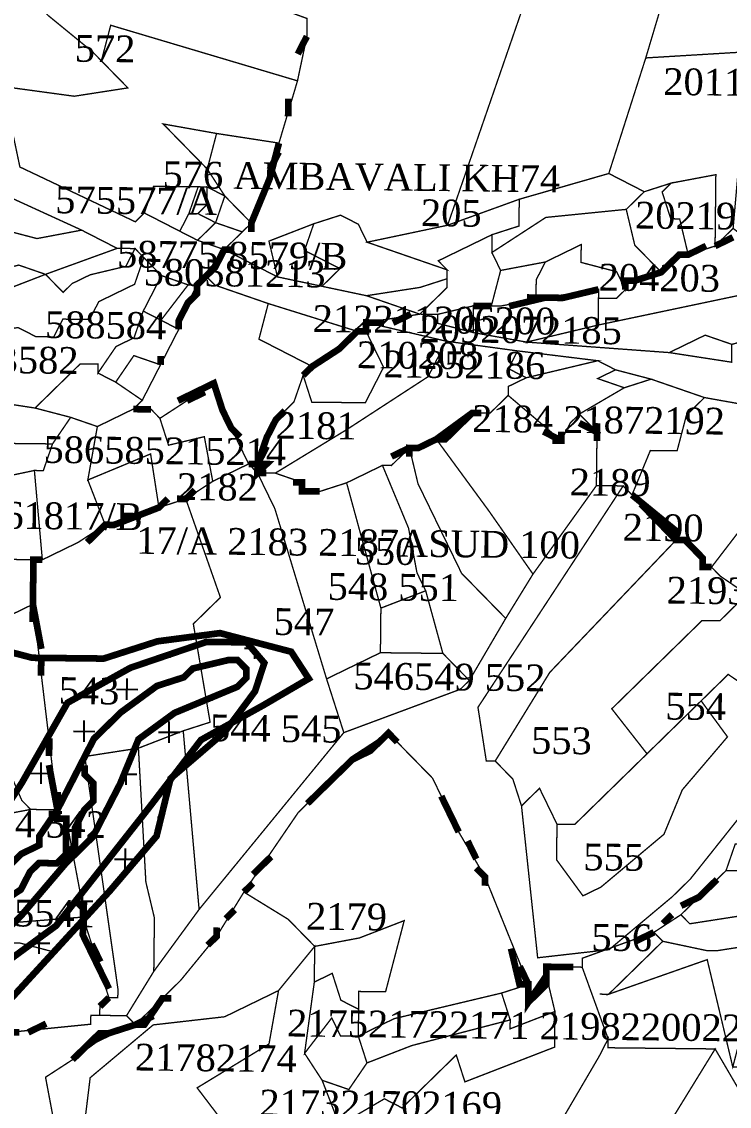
# Model space of a CAD drawing. Header units: metres. Extents: x 294533 to 301305, y 1963486 to 1977426.
# Drawn here: x 300622 to 300940.7, y 1966985.5 to 1967474.3 of the extents above; entities that cross this region are included whole.
import ezdxf

# ---------------------------------------------------------------- set-up
doc = ezdxf.new("R2010")
doc.units = ezdxf.units.M
for name, color, linetype in [('CRZ LINE FOR RIVER OR CREEK', 84, 'Continuous'), ('HAZARDS LINE', 1, 'Continuous'), ('HIGH TIDE LINE', 6, 'Continuous'), ('LOW TIDE LINE', 5, 'Continuous'), ('NDZ-200M FROM CRZ', 30, 'Continuous'), ('SURVEY NO.', 7, 'Continuous'), ('SURVEY PLOT BOUNDARY', 35, 'Continuous'), ('VILLAGE BOUNDARY', 212, 'Continuous')]:
    doc.layers.add(name, color=color, linetype=linetype)
doc.styles.get("Standard").update_dxf_attribs({"font": 'times.ttf'})

# ---------------------------------------------------------------- blocks, each defined once
blk = doc.blocks.new('45')
at = {"layer": 'NDZ-200M FROM CRZ'}
h = blk.add_hatch(dxfattribs=at)
h.set_pattern_fill('CROSS', color=256, scale=3.014525, angle=-0.6324)
h.set_pattern_definition([(359.36762, (281684.086, 1962845.993), (19.352338, 18.929796), [9.571116, -28.71335]), (89.36762, (281688.818, 1962841.155), (-18.929796, 19.352338), [9.571116, -28.71335])])
h.paths.add_polyline_path([(299977.91, 1967391.76), (299930.04, 1967424.45), (299922, 1967424.54), (299909.99, 1967428.69), (299901.95, 1967428.78), (299897.93, 1967428.82), (299889.85, 1967424.89), (299861.73, 1967412.76), (299878.61, 1967367.88), (299905.39, 1967376.48), (299927.51, 1967370.7), (299945.31, 1967351.92), (299996.94, 1967295.07), (300040.48, 1967234.29), (300076.61, 1967175.81), (300166.47, 1967071.07), (300213.21, 1967043.45), (300255.36, 1967038.96), (300295.84, 1967023.42), (300337.62, 1967025.99), (300364.89, 1967030.47), (300390.11, 1967047.52), (300412.41, 1967065.37), (300439.87, 1967058.42), (300472.47, 1967044.61), (300541.73, 1967014.43), (300572.51, 1967008.32), (300592.77, 1967019.16), (300614.36, 1967030.95), (300661.8, 1967082.72), (300682.75, 1967107.3), (300689.04, 1967133.22), (300713.49, 1967154.22), (300727.1, 1967172.54), (300731.26, 1967185.29), (300723.32, 1967194.59), (300705.24, 1967194.79), (300670.94, 1967183.11), (300642.63, 1967167.35), (300622.14, 1967131.39), (300601.69, 1967099.46), (300571.28, 1967075.67), (300565.26, 1967075.74), (300553.29, 1967083.91), (300541.42, 1967102.83), (300526.98, 1967115.78), (300499.52, 1967128.73), (300472.41, 1967132.73), (300429.35, 1967143.57), (300389.36, 1967162.1), (300361.45, 1967182.51), (300360.97, 1967188.48), (300355.88, 1967210.57), (300343.88, 1967228.93), (300333.87, 1967232.84), (300333.98, 1967243.11), (300338.43, 1967272.23), (300334.56, 1967295.36), (300326.7, 1967311.53), (300319.77, 1967322.68), (300318.97, 1967339.76), (300323.39, 1967375.89), (300309.55, 1967395.28), (300279.67, 1967420.59), (300252.92, 1967450.62), (300229.9, 1967463.35), (300212.77, 1967485.53), (300207.57, 1967507.75), (300192.63, 1967546.17), (300169.78, 1967586.61), (300169.46, 1967587.09), (300113.63, 1967671.66), (300078.08, 1967728.33), (300038.25, 1967760.93), (300014.27, 1967773.25), (299992.74, 1967825.75), (299953.29, 1967892.51), (299931.38, 1967910.85), (299899.32, 1967919.24), (299869.27, 1967927.61), (299831.22, 1967940.09), (299817.36, 1967958.33), (299794.97, 1967989.18), (299761.76, 1968019.25), (299727.89, 1968045.75), (299675.78, 1968058.39), (299691.41, 1968018.01), (299699.27, 1968001.85), (299711.28, 1967997.69), (299719.27, 1967993.59), (299743.17, 1967973.22), (299759.02, 1967952.95), (299762.95, 1967944.86), (299762.9, 1967940.85), (299766.88, 1967936.78), (299770.9, 1967936.74), (299774.87, 1967932.67), (299774.83, 1967928.65), (299778.8, 1967924.59), (299778.71, 1967916.55), (299782.73, 1967916.51), (299782.69, 1967912.49), (299786.66, 1967908.42), (299790.64, 1967904.36), (299794.61, 1967900.3), (299798.63, 1967900.25), (299806.62, 1967896.14), (299810.6, 1967892.08), (299818.64, 1967891.99), (299822.65, 1967891.95), (299830.69, 1967891.86), (299834.71, 1967891.81), (299838.69, 1967887.75), (299842.7, 1967887.71), (299846.68, 1967883.64), (299850.65, 1967879.58), (299854.63, 1967875.51), (299854.58, 1967871.49), (299866.6, 1967867.34), (299878.61, 1967863.19), (299890.66, 1967863.06), (299902.81, 1967870.96), (299906.78, 1967866.9), (299910.8, 1967866.85), (299914.78, 1967862.79), (299914.73, 1967858.77), (299918.66, 1967850.69), (299926.43, 1967826.48), (299930.41, 1967822.42), (299938.36, 1967814.29), (299942.29, 1967806.21), (299950.28, 1967802.1), (299954.21, 1967794.02), (299958.1, 1967781.91), (299962.07, 1967777.85), (299961.98, 1967769.81), (299965.96, 1967765.75), (299965.82, 1967753.69), (299969.8, 1967749.62), (299973.73, 1967741.54), (299977.7, 1967737.48), (299977.66, 1967733.46), (299981.68, 1967733.41), (299985.65, 1967729.35), (299993.64, 1967725.24), (299997.66, 1967725.2), (300005.66, 1967721.09), (300009.68, 1967721.04), (300017.67, 1967716.94), (300021.6, 1967708.85), (300029.64, 1967708.76), (300033.57, 1967700.68), (300037.54, 1967696.62), (300041.52, 1967692.55), (300045.53, 1967692.51), (300053.44, 1967680.36), (300084.88, 1967615.7), (300092.78, 1967603.55), (300096.8, 1967603.5), (300100.78, 1967599.44), (300104.71, 1967591.36), (300112.61, 1967579.21), (300116.59, 1967575.15), (300132.4, 1967550.85), (300138.55, 1967544.56), (300140.34, 1967542.72), (300144.23, 1967530.62), (300151.96, 1967502.4), (300155.84, 1967490.29), (300155.75, 1967482.26), (300159.68, 1967474.17), (300159.64, 1967470.15), (300163.61, 1967466.09), (300167.59, 1967462.03), (300171.52, 1967453.94), (300175.49, 1967449.88), (300179.42, 1967441.79), (300183.4, 1967437.73), (300187.37, 1967433.67), (300191.35, 1967429.6), (300195.32, 1967425.54), (300199.34, 1967425.5), (300207.29, 1967417.37), (300211.31, 1967417.32), (300211.26, 1967413.3), (300211.18, 1967405.26), (300219.39, 1967421.25), (300227.52, 1967429.2), (300231.58, 1967433.18), (300235.6, 1967433.13), (300239.62, 1967433.09), (300239.57, 1967429.07), (300243.5, 1967420.99), (300247.26, 1967396.83), (300247.21, 1967392.81), (300247.17, 1967388.79), (300251.19, 1967388.74), (300255.2, 1967388.7), (300271.32, 1967392.54), (300287.44, 1967396.38), (300291.46, 1967396.34), (300291.42, 1967392.32), (300287.27, 1967380.31), (300279.14, 1967372.35), (300275.08, 1967368.38), (300275.03, 1967364.36), (300279.05, 1967364.32), (300283.07, 1967364.27), (300283.03, 1967360.25), (300278.87, 1967348.24), (300282.63, 1967324.08), (300290.31, 1967291.83), (300290.22, 1967283.79), (300290.18, 1967279.77), (300290, 1967263.7), (300285.8, 1967247.66), (300281.61, 1967231.63), (300281.56, 1967227.61), (300285.58, 1967227.57), (300289.56, 1967223.5), (300305.5, 1967211.27), (300325.46, 1967198.99), (300321.35, 1967190.99), (300325.33, 1967186.93), (300329.3, 1967182.86), (300325.28, 1967182.91), (300325.24, 1967178.89), (300325.19, 1967174.87), (300325.15, 1967170.85), (300329.12, 1967166.79), (300329.03, 1967158.75), (300328.99, 1967154.73), (300332.96, 1967150.66), (300332.92, 1967146.64), (300336.89, 1967142.58), (300340.87, 1967138.52), (300356.81, 1967126.28), (300360.74, 1967118.2), (300372.71, 1967110.03), (300376.73, 1967109.98), (300384.76, 1967109.89), (300392.85, 1967113.82), (300396.91, 1967117.8), (300404.95, 1967117.71), (300417, 1967117.58), (300425.04, 1967117.49), (300441.12, 1967117.31), (300457.15, 1967113.11), (300473.13, 1967104.9), (300485.19, 1967104.76), (300497.2, 1967100.61), (300509.21, 1967096.46), (300513.19, 1967092.4), (300521.23, 1967092.31), (300521.18, 1967088.29), (300529.09, 1967076.14), (300533.11, 1967076.1), (300537.08, 1967072.03), (300541.05, 1967067.97), (300541.01, 1967063.95), (300540.97, 1967059.93), (300544.94, 1967055.87), (300548.96, 1967055.82), (300552.93, 1967051.76), (300564.99, 1967051.62), (300569.05, 1967055.6), (300573.07, 1967055.55), (300581.15, 1967059.49), (300593.3, 1967067.39), (300605.49, 1967079.32), (300613.66, 1967091.29), (300621.79, 1967099.24), (300629.87, 1967103.17), (300629.91, 1967107.19), (300638.08, 1967119.16), (300646.3, 1967135.15), (300650.41, 1967143.14), (300654.51, 1967151.13), (300666.7, 1967163.06), (300682.91, 1967174.94), (300695.01, 1967178.83), (300699.08, 1967182.8), (300715.2, 1967186.64), (300719.21, 1967186.6), (300723.19, 1967182.54), (300723.14, 1967178.52), (300719.08, 1967174.54), (300690.82, 1967162.79), (300674.61, 1967150.91), (300666.35, 1967130.9), (300658.13, 1967114.92), (300654.03, 1967106.92), (300649.96, 1967102.95), (300645.9, 1967098.97), (300641.84, 1967095), (300621.48, 1967071.1), (300617.41, 1967067.13), (300613.35, 1967063.15), (300609.24, 1967055.16), (300601.16, 1967051.22), (300593.03, 1967043.27), (300584.95, 1967039.34), (300580.89, 1967035.37), (300572.85, 1967035.46), (300568.79, 1967031.48), (300564.72, 1967027.51), (300560.71, 1967027.55), (300556.73, 1967031.62), (300548.69, 1967031.7), (300544.72, 1967035.77), (300536.73, 1967039.88), (300532.71, 1967039.92), (300524.76, 1967048.05), (300520.83, 1967056.13), (300512.88, 1967064.26), (300496.85, 1967068.46), (300488.85, 1967072.56), (300472.82, 1967076.76), (300464.83, 1967080.87), (300452.82, 1967085.02), (300444.82, 1967089.13), (300440.85, 1967093.19), (300436.83, 1967093.24), (300428.79, 1967093.33), (300420.76, 1967093.42), (300416.74, 1967093.46), (300412.72, 1967093.5), (300408.7, 1967093.55), (300400.66, 1967093.64), (300396.6, 1967089.66), (300392.58, 1967089.71), (300388.52, 1967085.73), (300384.45, 1967081.76), (300380.44, 1967081.8), (300376.42, 1967081.84), (300352.26, 1967078.09), (300336.14, 1967074.25), (300324.08, 1967074.38), (300311.98, 1967070.5), (300303.94, 1967070.59), (300299.88, 1967066.61), (300291.89, 1967070.72), (300287.87, 1967070.76), (300279.83, 1967070.85), (300275.81, 1967070.9), (300271.84, 1967074.96), (300255.76, 1967075.14), (300243.71, 1967075.27), (300235.67, 1967075.36), (300227.63, 1967075.45), (300223.61, 1967075.49), (300219.59, 1967075.54), (300219.64, 1967079.56), (300223.66, 1967079.51), (300227.72, 1967083.49), (300219.73, 1967087.59), (300219.68, 1967083.57), (300211.69, 1967087.68), (300207.71, 1967091.75), (300207.76, 1967095.77), (300203.74, 1967095.81), (300203.78, 1967099.83), (300152.07, 1967148.64), (300148.1, 1967152.7), (300132.29, 1967177), (300128.36, 1967185.08), (300116.48, 1967201.29), (300116.52, 1967205.31), (300116.57, 1967209.33), (300112.55, 1967209.38), (300092.85, 1967245.77), (300092.9, 1967249.79), (300088.88, 1967249.84), (300084.91, 1967253.9), (300080.98, 1967261.98), (300077.05, 1967270.07), (300065.17, 1967286.28), (300065.21, 1967290.3), (300057.31, 1967302.44), (300053.33, 1967306.51), (300041.45, 1967322.72), (300033.55, 1967334.87), (299997.78, 1967371.44)])
at = {"layer": 'CRZ LINE FOR RIVER OR CREEK', "ltscale": 0.1, "const_width": 3.01, "flags": 128}
blk.add_lwpolyline([(300601.69, 1967099.46), (300622.14, 1967131.39), (300642.63, 1967167.35), (300670.94, 1967183.11), (300705.24, 1967194.79), (300723.32, 1967194.59), (300731.26, 1967185.29), (300727.1, 1967172.54), (300713.49, 1967154.22), (300689.04, 1967133.22), (300682.75, 1967107.3), (300661.8, 1967082.72), (300614.36, 1967030.95)], dxfattribs=at)
at = {"layer": 'HAZARDS LINE', "const_width": 3.01}
blk.add_lwpolyline([(300594.72, 1967196.01), (300626.78, 1967187.62), (300658.93, 1967187.27), (300683.13, 1967195.04), (300711.31, 1967198.75), (300743.37, 1967190.35), (300751.28, 1967178.21), (300731.05, 1967166.37), (300702.74, 1967150.6), (300678.27, 1967118.71), (300637.51, 1967066.9), (300605.09, 1967043.14)], dxfattribs=at)
at = {"layer": 'HIGH TIDE LINE', "const_width": 3.01}
blk.add_lwpolyline([(300617.41, 1967067.13), (300621.48, 1967071.1), (300641.84, 1967095), (300645.9, 1967098.97), (300649.96, 1967102.95), (300654.03, 1967106.92), (300658.13, 1967114.92), (300666.35, 1967130.9), (300674.61, 1967150.91), (300690.82, 1967162.79), (300719.08, 1967174.54), (300723.14, 1967178.52), (300723.19, 1967182.54), (300719.21, 1967186.6), (300715.2, 1967186.64), (300699.08, 1967182.8), (300695.01, 1967178.83), (300682.91, 1967174.94), (300666.7, 1967163.06), (300654.51, 1967151.13), (300650.41, 1967143.14), (300646.3, 1967135.15), (300638.08, 1967119.16), (300629.91, 1967107.19), (300629.87, 1967103.17), (300621.79, 1967099.24), (300613.66, 1967091.29)], dxfattribs=at)
at = {"layer": 'LOW TIDE LINE', "lineweight": 18, "const_width": 3.01}
blk.add_lwpolyline([(300650.36, 1967139.12), (300650.32, 1967135.1), (300654.29, 1967131.04), (300654.2, 1967123), (300650.14, 1967119.02), (300646.03, 1967111.03), (300645.94, 1967102.99), (300641.88, 1967099.01), (300637.82, 1967095.04), (300633.8, 1967095.08), (300629.78, 1967095.13), (300625.72, 1967091.15), (300621.61, 1967083.16), (300609.46, 1967075.25), (300597.27, 1967063.33), (300585.17, 1967059.44), (300577.05, 1967051.49), (300564.99, 1967051.62), (300552.93, 1967051.76), (300544.9, 1967051.85), (300536.95, 1967059.97), (300529.13, 1967080.16)], dxfattribs=at)
at = {"layer": 'NDZ-200M FROM CRZ', "const_width": 3.01, "flags": 128}
for points in [[(300613.66, 1967091.29), (300621.79, 1967099.24), (300629.87, 1967103.17), (300629.91, 1967107.19), (300638.08, 1967119.16), (300646.3, 1967135.15), (300650.41, 1967143.14), (300654.51, 1967151.13), (300666.7, 1967163.06), (300682.91, 1967174.94), (300695.01, 1967178.83), (300699.08, 1967182.8), (300715.2, 1967186.64), (300719.21, 1967186.6), (300723.19, 1967182.54), (300723.14, 1967178.52), (300719.08, 1967174.54), (300690.82, 1967162.79), (300674.61, 1967150.91), (300666.35, 1967130.9), (300658.13, 1967114.92), (300654.03, 1967106.92), (300649.96, 1967102.95), (300645.9, 1967098.97), (300641.84, 1967095), (300621.48, 1967071.1), (300617.41, 1967067.13)], [(300614.36, 1967030.95), (300661.8, 1967082.72), (300682.75, 1967107.3), (300689.04, 1967133.22), (300713.49, 1967154.22), (300727.1, 1967172.54), (300731.26, 1967185.29), (300723.32, 1967194.59), (300705.24, 1967194.79), (300670.94, 1967183.11), (300642.63, 1967167.35), (300622.14, 1967131.39), (300601.69, 1967099.46)]]:
    blk.add_lwpolyline(points, dxfattribs=at)
at = {"layer": 'SURVEY PLOT BOUNDARY', "lineweight": 18, "const_width": 0.603}
for points in [[(300986.21, 1966978.64), (300986.35, 1966990.69), (300957.99, 1966970.91), (300934.32, 1967011.37), (300886.1, 1967011.9), (300886.14, 1967015.92), (300874.44, 1967048.21), (300874.48, 1967052.23), (300906.77, 1967063.93), (300910.74, 1967059.87), (300886.36, 1967036.02), (300930.75, 1967051.61), (300942.27, 1967003.24), (301034.7, 1967002.22), (301086.82, 1966989.59), (301130.8, 1966969)], [(300621.18, 1967408.78), (300673.16, 1967384.09), (300677.23, 1967388.06), (300693.21, 1967379.84), (300701.2, 1967375.74), (300713.22, 1967371.58), (300709.11, 1967363.59), (300705.05, 1967359.61), (300700.98, 1967355.64), (300696.96, 1967355.68), (300684.95, 1967359.84), (300677, 1967367.96), (300673.03, 1967372.03), (300664.99, 1967372.12), (300649, 1967380.33), (300613.01, 1967396.81)], [(300621.34, 1967059.04), (300637.37, 1967054.84), (300649.61, 1967070.79), (300661.26, 1967034.48), (300665.28, 1967034.44), (300661.26, 1967034.48), (300657.2, 1967030.51), (300657.16, 1967026.49), (300653.14, 1967026.53), (300653.09, 1967022.51), (300616.88, 1967018.89)], [(300880.25, 1967574.76), (300813.82, 1967382.53), (300777.56, 1967374.89), (300773.63, 1967382.98), (300765.64, 1967387.08), (300753.54, 1967383.2), (300733.36, 1967375.38), (300737.2, 1967359.26), (300713.22, 1967371.58), (300721.34, 1967379.53), (300725.41, 1967383.51), (300733.67, 1967403.52), (300737.86, 1967419.55), (300746.21, 1967447.6), (300750.45, 1967467.65), (300750.54, 1967475.69)], [(300953.59, 1967300.59), (300929.52, 1967304.88), (300905.5, 1967313.18), (300889.47, 1967317.38), (300881.48, 1967321.49), (300845.35, 1967325.91), (300813.24, 1967330.28), (300777.16, 1967338.72), (300801.32, 1967342.47), (300805.34, 1967342.43), (300809.36, 1967342.38), (300809.31, 1967338.36), (300825.34, 1967334.17), (300849.41, 1967329.88), (300913.67, 1967325.15), (300941.76, 1967320.82)], [(300943.38, 1967103.73), (300939.23, 1967091.71), (300931.1, 1967083.76), (300918.91, 1967071.84), (300906.77, 1967063.93), (300874.48, 1967052.23), (300874.44, 1967048.21), (300862.38, 1967048.34), (300858.36, 1967048.39), (300858.32, 1967044.37), (300850.15, 1967032.4), (300850.24, 1967040.44), (300830.68, 1967088.89), (300818.84, 1967109.12), (300810.98, 1967125.29), (300807.05, 1967133.37), (300787.18, 1967153.69), (300770.97, 1967141.81), (300758.78, 1967129.88), (300754.72, 1967125.91), (300746.59, 1967117.96), (300722.08, 1967082.05), (300709.8, 1967062.09), (300693.5, 1967042.17), (300685.38, 1967034.22), (300673.19, 1967022.29), (300669.21, 1967026.35), (300681.49, 1967046.32), (300701.9, 1967074.23), (300767.08, 1967153.91), (300819.55, 1967173.43), (300823.61, 1967177.41), (300840, 1967205.37), (300852.28, 1967225.33), (300880.85, 1967265.21), (300892.91, 1967265.08), (300827.5, 1967165.31), (300831.25, 1967141.14), (300835.27, 1967141.1), (300843.22, 1967132.97), (300847.11, 1967120.87), (300854.39, 1967052.45), (300886.58, 1967056.11), (300914.98, 1967079.92), (300923.11, 1967087.87), (300951.64, 1967123.74)], [(300616.88, 1967018.89), (300653.09, 1967022.51), (300653.14, 1967026.53), (300657.16, 1967026.49), (300665.19, 1967026.4), (300669.21, 1967026.35), (300673.19, 1967022.29), (300661.09, 1967018.4), (300644.88, 1967006.52), (300632.73, 1966998.62), (300636.53, 1966978.48)]]:
    blk.add_lwpolyline(points, dxfattribs=at)
for points in [[(300956.43, 1967557.84), (300947.95, 1967517.73), (300975.99, 1967509.38), (300996.09, 1967509.16), (301000.11, 1967509.12), (301004.04, 1967501.03), (301003.99, 1967497.01), (300987.78, 1967485.13), (300995.69, 1967472.98), (300959.43, 1967465.34), (300959.47, 1967469.36), (300955.54, 1967477.45), (300911.43, 1967485.97), (300903.08, 1967457.93), (300886.43, 1967405.85), (300846.1, 1967394.24), (300813.82, 1967382.53), (300880.25, 1967574.76)], [(300750.54, 1967475.69), (300750.45, 1967467.65), (300746.21, 1967447.6), (300662.08, 1967472.65), (300657.89, 1967456.61), (300653.91, 1967460.68), (300633.99, 1967476.98), (300622.07, 1967489.17), (300618.19, 1967501.27), (300594.29, 1967521.63), (300594.47, 1967537.71), (300630.42, 1967517.22), (300682.49, 1967500.56)], [(300549.82, 1967498.01), (300569.87, 1967493.76), (300618.19, 1967501.27), (300622.07, 1967489.17), (300633.99, 1967476.98), (300653.91, 1967460.68), (300657.89, 1967456.61), (300669.81, 1967444.42), (300645.65, 1967440.67), (300613.55, 1967445.04), (300541.47, 1967469.96), (300541.56, 1967478)], [(300959.43, 1967465.34), (300959.39, 1967461.33), (300903.08, 1967457.93), (300911.43, 1967485.97), (300955.54, 1967477.45), (300959.47, 1967469.36)], [(300746.21, 1967447.6), (300737.86, 1967419.55), (300709.77, 1967423.88), (300685.71, 1967428.17), (300705.58, 1967407.85), (300713.48, 1967395.7), (300705.49, 1967399.81), (300701.47, 1967399.85), (300681.38, 1967400.07), (300677.23, 1967388.06), (300673.16, 1967384.09), (300621.18, 1967408.78), (300613.55, 1967445.04), (300645.65, 1967440.67), (300669.81, 1967444.42), (300657.89, 1967456.61), (300662.08, 1967472.65)], [(300947.02, 1967433.32), (300942.42, 1967381.11), (300934.3, 1967373.16), (300934.65, 1967405.32), (300914.51, 1967401.52), (300902.41, 1967397.64), (300886.43, 1967405.85), (300903.08, 1967457.93), (300959.39, 1967461.33), (300959.21, 1967445.25)], [(300709.77, 1967423.88), (300705.58, 1967407.85), (300685.71, 1967428.17)], [(300737.86, 1967419.55), (300733.67, 1967403.52), (300725.41, 1967383.51), (300713.48, 1967395.7), (300705.58, 1967407.85), (300709.77, 1967423.88)], [(300858.07, 1967386.06), (300833.78, 1967370.25), (300833.87, 1967378.29), (300845.97, 1967382.18), (300846.1, 1967394.24), (300886.43, 1967405.85), (300902.41, 1967397.64), (300894.29, 1967389.68)], [(300934.3, 1967373.16), (300922.2, 1967369.28), (300918.35, 1967385.4), (300914.34, 1967385.44), (300910.45, 1967397.55), (300914.51, 1967401.52), (300934.65, 1967405.32)], [(300697.32, 1967387.84), (300693.21, 1967379.84), (300677.23, 1967388.06), (300681.38, 1967400.07), (300701.47, 1967399.85)], [(300705.49, 1967399.81), (300705.4, 1967391.77), (300701.34, 1967387.79), (300697.32, 1967387.84), (300701.47, 1967399.85)], [(300713.48, 1967395.7), (300709.33, 1967383.69), (300701.34, 1967387.79), (300705.4, 1967391.77), (300705.49, 1967399.81)], [(300910.05, 1967361.37), (300898.13, 1967373.56), (300894.29, 1967389.68), (300902.41, 1967397.64), (300914.51, 1967401.52), (300910.45, 1967397.55), (300914.34, 1967385.44), (300918.35, 1967385.4), (300922.2, 1967369.28), (300918.18, 1967369.32), (300914.11, 1967365.35)], [(300649, 1967380.33), (300628.87, 1967376.53), (300612.84, 1967380.73), (300600.82, 1967384.88), (300613.01, 1967396.81)], [(300709.33, 1967383.69), (300713.48, 1967395.7), (300725.41, 1967383.51), (300721.34, 1967379.53)], [(300809.62, 1967366.5), (300813.6, 1967362.44), (300777.56, 1967374.89), (300813.82, 1967382.53), (300846.1, 1967394.24), (300845.97, 1967382.18), (300833.87, 1967378.29)], [(300894.29, 1967389.68), (300898.13, 1967373.56), (300910.05, 1967361.37), (300897.95, 1967357.48), (300893.93, 1967357.53), (300893.89, 1967353.51), (300889.96, 1967361.59), (300873.93, 1967365.79), (300874.01, 1967373.83), (300857.85, 1967365.97), (300837.71, 1967362.17), (300833.78, 1967370.25), (300858.07, 1967386.06)], [(300584.7, 1967381.04), (300592.7, 1967376.93), (300600.82, 1967384.88), (300612.84, 1967380.73), (300628.87, 1967376.53), (300649, 1967380.33), (300664.99, 1967372.12), (300632.71, 1967360.41), (300620.7, 1967364.57), (300588.46, 1967356.88), (300584.57, 1967368.98), (300560.5, 1967373.27), (300568.72, 1967389.26), (300576.75, 1967389.17)], [(300709.33, 1967383.69), (300701.2, 1967375.74), (300693.21, 1967379.84), (300697.32, 1967387.84), (300701.34, 1967387.79)], [(300801.45, 1967354.53), (300777.3, 1967350.78), (300757.25, 1967355.02), (300765.37, 1967362.97), (300749.39, 1967371.18), (300753.54, 1967383.2), (300765.64, 1967387.08), (300773.63, 1967382.98), (300777.56, 1967374.89), (300813.6, 1967362.44), (300813.55, 1967358.42)], [(300721.34, 1967379.53), (300713.22, 1967371.58), (300701.2, 1967375.74), (300709.33, 1967383.69)], [(300737.2, 1967359.26), (300733.36, 1967375.38), (300753.54, 1967383.2), (300749.39, 1967371.18), (300765.37, 1967362.97), (300757.25, 1967355.02)], [(300954.17, 1967352.84), (300881.65, 1967337.57), (300881.74, 1967345.6), (300881.79, 1967349.62), (300889.82, 1967349.53), (300893.89, 1967353.51), (300893.93, 1967357.53), (300897.95, 1967357.48), (300910.05, 1967361.37), (300914.11, 1967365.35), (300918.18, 1967369.32), (300922.2, 1967369.28), (300934.3, 1967373.16), (300942.42, 1967381.11), (300958.37, 1967368.88), (300966.36, 1967364.77), (300962.3, 1967360.79)], [(300805.34, 1967342.43), (300801.32, 1967342.47), (300813.51, 1967354.4), (300813.55, 1967358.42), (300813.6, 1967362.44), (300809.62, 1967366.5), (300833.87, 1967378.29), (300833.78, 1967370.25), (300837.71, 1967362.17), (300833.52, 1967346.14), (300829.5, 1967346.18), (300825.48, 1967346.22), (300809.36, 1967342.38)], [(300668.92, 1967364.03), (300652.8, 1967360.19), (300644.72, 1967356.26), (300640.66, 1967352.28), (300632.71, 1967360.41), (300592.34, 1967344.78), (300588.41, 1967352.86), (300588.46, 1967356.88), (300620.7, 1967364.57), (300632.71, 1967360.41), (300664.99, 1967372.12), (300673.03, 1967372.03)], [(300672.85, 1967355.95), (300656.69, 1967348.09), (300652.58, 1967340.09), (300644.54, 1967340.18), (300640.52, 1967340.23), (300636.42, 1967332.23), (300628.38, 1967332.32), (300620.38, 1967336.43), (300596.23, 1967332.68), (300592.34, 1967344.78), (300632.71, 1967360.41), (300640.66, 1967352.28), (300644.72, 1967356.26), (300652.8, 1967360.19), (300668.92, 1967364.03), (300673.03, 1967372.03), (300677, 1967367.96)], [(300777.12, 1967334.7), (300773.1, 1967334.74), (300733.04, 1967347.25), (300709.02, 1967355.55), (300705.05, 1967359.61), (300709.11, 1967363.59), (300713.22, 1967371.58), (300737.2, 1967359.26), (300757.25, 1967355.02), (300777.3, 1967350.78), (300801.32, 1967342.47), (300777.16, 1967338.72)], [(300893.89, 1967353.51), (300889.82, 1967349.53), (300881.79, 1967349.62), (300881.83, 1967353.64), (300857.67, 1967349.89), (300853.65, 1967349.93), (300853.74, 1967357.97), (300857.85, 1967365.97), (300874.01, 1967373.83), (300873.93, 1967365.79), (300889.96, 1967361.59)], [(300676.74, 1967343.85), (300672.59, 1967331.83), (300664.5, 1967327.9), (300656.33, 1967315.93), (300656.38, 1967319.95), (300648.34, 1967320.04), (300628.02, 1967300.16), (300599.94, 1967304.49), (300596.23, 1967332.68), (300620.38, 1967336.43), (300628.38, 1967332.32), (300636.42, 1967332.23), (300640.52, 1967340.23), (300644.54, 1967340.18), (300652.58, 1967340.09), (300656.69, 1967348.09), (300672.85, 1967355.95), (300677, 1967367.96), (300684.95, 1967359.84)], [(300837.53, 1967346.09), (300833.52, 1967346.14), (300837.71, 1967362.17), (300857.85, 1967365.97), (300853.74, 1967357.97), (300853.65, 1967349.93), (300857.67, 1967349.89)], [(300748.77, 1967314.91), (300744.61, 1967302.9), (300736.49, 1967294.95), (300728.23, 1967274.94), (300732.25, 1967274.89), (300728.18, 1967270.92), (300728.23, 1967274.94), (300724.21, 1967274.98), (300716.35, 1967291.15), (300712.42, 1967299.23), (300708.53, 1967311.34), (300684.24, 1967295.52), (300680.27, 1967299.59), (300672.23, 1967299.68), (300676.29, 1967303.65), (300684.51, 1967319.64), (300692.72, 1967335.63), (300692.77, 1967339.65), (300696.88, 1967347.64), (300700.98, 1967355.64), (300705.05, 1967359.61), (300709.02, 1967355.55), (300733.04, 1967347.25), (300728.85, 1967331.21), (300752.83, 1967318.89)], [(300696.96, 1967355.68), (300684.73, 1967339.74), (300676.74, 1967343.85), (300684.95, 1967359.84)], [(300692.77, 1967339.65), (300692.72, 1967335.63), (300684.73, 1967339.74), (300696.96, 1967355.68), (300700.98, 1967355.64), (300696.88, 1967347.64)], [(300813.51, 1967354.4), (300801.32, 1967342.47), (300777.3, 1967350.78), (300801.45, 1967354.53), (300813.55, 1967358.42)], [(300881.65, 1967337.57), (300849.41, 1967329.88), (300825.34, 1967334.17), (300825.48, 1967346.22), (300829.5, 1967346.18), (300833.52, 1967346.14), (300837.53, 1967346.09), (300857.67, 1967349.89), (300881.83, 1967353.64), (300881.79, 1967349.62), (300881.74, 1967345.6)], [(300970.07, 1967336.59), (300941.85, 1967328.86), (300929.83, 1967333.01), (300913.67, 1967325.15), (300849.41, 1967329.88), (300881.65, 1967337.57), (300954.17, 1967352.84), (300970.2, 1967348.65)], [(300773.1, 1967334.74), (300752.83, 1967318.89), (300728.85, 1967331.21), (300733.04, 1967347.25)], [(300825.48, 1967346.22), (300825.34, 1967334.17), (300809.31, 1967338.36), (300809.36, 1967342.38)], [(300692.72, 1967335.63), (300684.51, 1967319.64), (300672.5, 1967323.79), (300664.33, 1967311.82), (300656.33, 1967315.93), (300664.5, 1967327.9), (300672.59, 1967331.83), (300676.74, 1967343.85), (300684.73, 1967339.74)], [(300805.03, 1967314.29), (300768.59, 1967290.57), (300736.22, 1967270.83), (300732.2, 1967270.88), (300728.18, 1967270.92), (300732.25, 1967274.89), (300728.23, 1967274.94), (300736.49, 1967294.95), (300744.61, 1967302.9), (300748.77, 1967314.91), (300752.65, 1967302.81), (300776.76, 1967302.54), (300784.98, 1967318.53), (300777.12, 1967334.7), (300777.16, 1967338.72), (300813.24, 1967330.28)], [(300784.98, 1967318.53), (300776.76, 1967302.54), (300752.65, 1967302.81), (300748.77, 1967314.91), (300752.83, 1967318.89), (300773.1, 1967334.74), (300777.12, 1967334.7)], [(300941.85, 1967328.86), (300941.76, 1967320.82), (300913.67, 1967325.15), (300929.83, 1967333.01)], [(300841.11, 1967305.85), (300832.98, 1967297.9), (300824.95, 1967297.99), (300808.74, 1967286.11), (300800.66, 1967282.18), (300796.64, 1967282.22), (300788.51, 1967274.27), (300784.49, 1967274.32), (300768.33, 1967266.46), (300756.23, 1967262.57), (300748.19, 1967262.66), (300748.23, 1967266.68), (300736.22, 1967270.83), (300768.59, 1967290.57), (300805.03, 1967314.29), (300813.24, 1967330.28), (300845.35, 1967325.91), (300841.24, 1967317.91), (300849.24, 1967313.8), (300841.15, 1967309.87)], [(300881.48, 1967321.49), (300849.24, 1967313.8), (300841.24, 1967317.91), (300845.35, 1967325.91)], [(300684.51, 1967319.64), (300676.29, 1967303.65), (300664.33, 1967311.82), (300672.5, 1967323.79)], [(300869.11, 1967293.48), (300865, 1967285.49), (300841.11, 1967305.85), (300841.15, 1967309.87), (300849.24, 1967313.8), (300881.48, 1967321.49), (300889.47, 1967317.38), (300881.39, 1967313.45), (300893.4, 1967309.3), (300873.17, 1967297.46)], [(300676.29, 1967303.65), (300672.23, 1967299.68), (300656.07, 1967291.82), (300644.05, 1967295.97), (300628.02, 1967300.16), (300648.34, 1967320.04), (300656.38, 1967319.95), (300656.33, 1967315.93), (300664.33, 1967311.82)], [(300905.5, 1967313.18), (300893.4, 1967309.3), (300881.39, 1967313.45), (300889.47, 1967317.38)], [(300716.35, 1967291.15), (300724.21, 1967274.98), (300708.04, 1967267.12), (300704.25, 1967287.26), (300688.13, 1967283.42), (300684.24, 1967295.52), (300708.53, 1967311.34), (300712.42, 1967299.23)], [(300921.4, 1967296.93), (300917.2, 1967280.89), (300905.14, 1967281.03), (300896.88, 1967261.02), (300892.91, 1967265.08), (300880.85, 1967265.21), (300881.08, 1967285.31), (300881.12, 1967289.33), (300873.17, 1967297.46), (300893.4, 1967309.3), (300905.5, 1967313.18), (300929.52, 1967304.88)], [(300628.02, 1967300.16), (300644.05, 1967295.97), (300635.88, 1967284), (300607.75, 1967284.31), (300571.54, 1967280.69), (300575.69, 1967292.7), (300599.94, 1967304.49)], [(300841.11, 1967305.85), (300865, 1967285.49), (300869.11, 1967293.48), (300873.17, 1967297.46), (300881.12, 1967289.33), (300881.08, 1967285.31), (300880.85, 1967265.21), (300852.28, 1967225.33), (300832.5, 1967253.69), (300808.74, 1967286.11), (300824.95, 1967297.99), (300832.98, 1967297.9)], [(300953.37, 1967280.49), (300957.3, 1967272.41), (300945.16, 1967264.51), (300944.93, 1967244.41), (300932.7, 1967228.46), (300928.68, 1967228.51), (300928.72, 1967232.53), (300920.78, 1967240.65), (300916.76, 1967240.7), (300896.88, 1967261.02), (300905.14, 1967281.03), (300917.2, 1967280.89), (300921.4, 1967296.93), (300929.52, 1967304.88), (300953.59, 1967300.59), (300949.48, 1967292.6), (300961.5, 1967288.44)], [(300684.24, 1967295.52), (300688.13, 1967283.42), (300704.25, 1967287.26), (300708.04, 1967267.12), (300695.9, 1967259.22), (300683.8, 1967255.33), (300680.05, 1967279.49), (300651.78, 1967267.74), (300656.07, 1967291.82), (300672.23, 1967299.68), (300680.27, 1967299.59)], [(300968.69, 1967211.99), (300956.59, 1967208.1), (300948.6, 1967212.21), (300948.64, 1967216.23), (300936.67, 1967224.4), (300932.7, 1967228.46), (300944.93, 1967244.41), (300945.16, 1967264.51), (300957.3, 1967272.41), (300953.37, 1967280.49), (300961.5, 1967288.44), (300949.48, 1967292.6), (300953.59, 1967300.59), (300997.67, 1967288.05), (301001.68, 1967288), (300997.62, 1967284.03), (300989.45, 1967272.06), (300977.17, 1967252.09), (300972.71, 1967211.94)], [(300656.07, 1967291.82), (300651.78, 1967267.74), (300659.6, 1967247.56), (300647.45, 1967239.65), (300631.29, 1967231.79), (300627.71, 1967272.03), (300631.73, 1967271.98), (300635.88, 1967284), (300644.05, 1967295.97)], [(300571.54, 1967280.69), (300607.75, 1967284.31), (300635.88, 1967284), (300631.73, 1967271.98), (300627.71, 1967272.03), (300591.45, 1967264.39), (300567.43, 1967272.69)], [(300840, 1967205.37), (300823.61, 1967177.41), (300811.69, 1967189.6), (300803.96, 1967217.82), (300800.03, 1967225.91), (300796.24, 1967246.05), (300784.49, 1967274.32), (300788.51, 1967274.27), (300796.64, 1967282.22), (300800.48, 1967266.1), (300820.13, 1967225.69)], [(300852.28, 1967225.33), (300840, 1967205.37), (300820.13, 1967225.69), (300800.48, 1967266.1), (300796.64, 1967282.22), (300800.66, 1967282.18), (300808.74, 1967286.11), (300832.5, 1967253.69)], [(300651.78, 1967267.74), (300680.05, 1967279.49), (300683.8, 1967255.33), (300659.6, 1967247.56)], [(300767.08, 1967153.91), (300701.9, 1967074.23), (300694.75, 1967154.71), (300706.85, 1967158.6), (300699.3, 1967202.9), (300711.49, 1967214.82), (300695.9, 1967259.22), (300708.04, 1967267.12), (300724.21, 1967274.98), (300728.18, 1967270.92), (300736.04, 1967254.75), (300759.31, 1967178.12)], [(300728.18, 1967270.92), (300724.21, 1967274.98), (300728.23, 1967274.94)], [(300803.96, 1967217.82), (300783.78, 1967210.01), (300768.33, 1967266.46), (300784.49, 1967274.32), (300796.24, 1967246.05), (300800.03, 1967225.91)], [(300591.45, 1967264.39), (300627.71, 1967272.03), (300631.29, 1967231.79), (300627.27, 1967231.83), (300611.19, 1967232.01), (300591.1, 1967232.23), (300583.06, 1967232.32), (300579.04, 1967232.37), (300575.16, 1967244.47)], [(300728.18, 1967270.92), (300732.2, 1967270.88), (300736.22, 1967270.83), (300748.23, 1967266.68), (300748.19, 1967262.66), (300756.23, 1967262.57), (300768.33, 1967266.46), (300783.78, 1967210.01), (300783.56, 1967189.91), (300759.31, 1967178.12), (300736.04, 1967254.75)], [(300859.83, 1967181.03), (300835.27, 1967141.1), (300831.25, 1967141.14), (300827.5, 1967165.31), (300892.91, 1967265.08), (300896.88, 1967261.02), (300916.76, 1967240.7)], [(300665.33, 1967038.46), (300665.28, 1967034.44), (300661.26, 1967034.48), (300649.61, 1967070.79), (300649.65, 1967074.81), (300642.06, 1967115.09), (300638.04, 1967115.14), (300638.08, 1967119.16), (300627.05, 1967211.74), (300627.27, 1967231.83), (300631.29, 1967231.79), (300647.45, 1967239.65), (300659.6, 1967247.56), (300683.8, 1967255.33), (300695.9, 1967259.22), (300711.49, 1967214.82), (300699.3, 1967202.9), (300706.85, 1967158.6), (300694.75, 1967154.71), (300674.56, 1967146.89), (300650.41, 1967143.14)], [(300903.64, 1967144.36), (300871.13, 1967112.56), (300863.09, 1967112.65), (300855.23, 1967128.82), (300847.11, 1967120.87), (300843.22, 1967132.97), (300835.27, 1967141.1), (300859.83, 1967181.03), (300916.76, 1967240.7), (300920.78, 1967240.65), (300928.72, 1967232.53), (300928.68, 1967228.51), (300932.7, 1967228.46), (300936.67, 1967224.4), (300948.64, 1967216.23), (300936.45, 1967204.3), (300928.41, 1967204.39), (300887.78, 1967164.64)], [(300611.19, 1967232.01), (300627.27, 1967231.83), (300627.05, 1967211.74), (300610.88, 1967203.88)], [(300803.96, 1967217.82), (300811.69, 1967189.6), (300783.56, 1967189.91), (300783.78, 1967210.01)], [(300948.6, 1967212.21), (300956.59, 1967208.1), (300968.69, 1967211.99), (300972.71, 1967211.94), (300984.63, 1967199.75), (300952.17, 1967171.97), (300940.2, 1967180.14), (300928.02, 1967168.22), (300903.64, 1967144.36), (300887.78, 1967164.64), (300928.41, 1967204.39), (300936.45, 1967204.3), (300948.64, 1967216.23)], [(300610.88, 1967203.88), (300627.05, 1967211.74), (300638.08, 1967119.16), (300626.03, 1967119.29), (300622.05, 1967123.35), (300606.38, 1967159.71), (300598.34, 1967159.79), (300590.3, 1967159.88), (300578.64, 1967196.19), (300594.76, 1967200.03)], [(300819.55, 1967173.43), (300767.08, 1967153.91), (300759.31, 1967178.12), (300783.56, 1967189.91), (300811.69, 1967189.6), (300823.61, 1967177.41)], [(300923.11, 1967087.87), (300914.98, 1967079.92), (300886.58, 1967056.11), (300854.39, 1967052.45), (300847.11, 1967120.87), (300855.23, 1967128.82), (300863.09, 1967112.65), (300862.92, 1967096.57), (300874.79, 1967080.36), (300882.88, 1967084.29), (300911.27, 1967108.1), (300919.53, 1967128.11), (300939.89, 1967152), (300928.02, 1967168.22), (300940.2, 1967180.14), (300952.17, 1967171.97), (300951.64, 1967123.74)], [(300882.88, 1967084.29), (300874.79, 1967080.36), (300862.92, 1967096.57), (300863.09, 1967112.65), (300871.13, 1967112.56), (300903.64, 1967144.36), (300928.02, 1967168.22), (300939.89, 1967152), (300919.53, 1967128.11), (300911.27, 1967108.1)], [(300590.3, 1967159.88), (300598.34, 1967159.79), (300606.38, 1967159.71), (300622.05, 1967123.35), (300626.03, 1967119.29), (300605.89, 1967115.49), (300598.07, 1967135.68)], [(300701.9, 1967074.23), (300681.49, 1967046.32), (300681.76, 1967070.43), (300677.92, 1967086.56), (300674.56, 1967146.89), (300694.75, 1967154.71)], [(300830.68, 1967088.89), (300850.24, 1967040.44), (300838.14, 1967036.55), (300789.78, 1967025.02), (300773.61, 1967017.16), (300773.75, 1967029.22), (300773.84, 1967037.26), (300785.89, 1967037.13), (300794.28, 1967069.19), (300774.1, 1967061.38), (300753.96, 1967057.58), (300746.01, 1967065.71), (300742.04, 1967069.77), (300722.08, 1967082.05), (300746.59, 1967117.96), (300754.72, 1967125.91), (300758.78, 1967129.88), (300770.97, 1967141.81), (300787.18, 1967153.69), (300807.05, 1967133.37), (300810.98, 1967125.29), (300818.84, 1967109.12)], [(300669.21, 1967026.35), (300665.19, 1967026.4), (300657.16, 1967026.49), (300657.2, 1967030.51), (300661.26, 1967034.48), (300665.28, 1967034.44), (300665.33, 1967038.46), (300650.41, 1967143.14), (300674.56, 1967146.89), (300677.92, 1967086.56), (300681.76, 1967070.43), (300681.49, 1967046.32)], [(300649.61, 1967070.79), (300605.36, 1967067.26), (300609.51, 1967079.27), (300613.7, 1967095.31), (300605.89, 1967115.49), (300626.03, 1967119.29), (300638.08, 1967119.16), (300638.04, 1967115.14), (300642.06, 1967115.09), (300649.65, 1967074.81)], [(301055.86, 1967098.47), (301055.73, 1967086.41), (300943.25, 1967091.67), (300939.23, 1967091.71), (300943.38, 1967103.73)], [(300947.04, 1967071.53), (300922.89, 1967067.77), (300918.91, 1967071.84), (300931.1, 1967083.76), (300939.23, 1967091.71), (300943.25, 1967091.67), (301055.73, 1967086.41), (301055.64, 1967078.37), (300951.11, 1967075.5)], [(300713.42, 1967025.87), (300681.23, 1967022.2), (300652.83, 1966998.4), (300648.41, 1966962.26), (300648.32, 1966954.23), (300636.26, 1966954.36), (300640.28, 1966954.31), (300636.35, 1966962.4), (300636.53, 1966978.48), (300632.73, 1966998.62), (300644.88, 1967006.52), (300661.09, 1967018.4), (300673.19, 1967022.29), (300685.38, 1967034.22), (300693.5, 1967042.17), (300709.8, 1967062.09), (300722.08, 1967082.05), (300742.04, 1967069.77), (300746.01, 1967065.71), (300753.96, 1967057.58), (300737.67, 1967037.66)], [(301055.64, 1967078.37), (301055.38, 1967054.25), (301047.34, 1967054.34), (301007.19, 1967058.8), (300987.14, 1967063.04), (300971.07, 1967063.22), (300958.97, 1967059.34), (300934.81, 1967055.58), (300930.79, 1967055.63), (300910.74, 1967059.87), (300906.77, 1967063.93), (300918.91, 1967071.84), (300922.89, 1967067.77), (300947.04, 1967071.53), (300951.11, 1967075.5)], [(300649.61, 1967070.79), (300637.37, 1967054.84), (300621.34, 1967059.04), (300605.27, 1967059.22), (300597.14, 1967051.27), (300581.07, 1967051.45), (300569.05, 1967055.6), (300557.09, 1967063.77), (300557.13, 1967067.79), (300597.36, 1967071.37), (300605.36, 1967067.26)], [(300794.28, 1967069.19), (300785.89, 1967037.13), (300773.84, 1967037.26), (300773.75, 1967029.22), (300765.75, 1967033.33), (300761.87, 1967045.43), (300753.79, 1967041.5), (300753.96, 1967057.58), (300774.1, 1967061.38)], [(300796.93, 1966944.55), (300808.59, 1966908.24), (300776.61, 1966924.67), (300756.16, 1966892.74), (300756.25, 1966900.77), (300748.26, 1966904.88), (300740.31, 1966913.01), (300736.38, 1966921.09), (300736.42, 1966925.11), (300716.46, 1966937.39), (300728.74, 1966957.36), (300701.01, 1966993.84), (300733.38, 1967013.59), (300737.67, 1967037.66), (300753.96, 1967057.58), (300753.79, 1967041.5), (300749.41, 1967009.39), (300757.32, 1966997.24), (300765.13, 1966977.06), (300781.03, 1966960.8)], [(300958.97, 1967059.34), (300954.82, 1967047.32), (300950.49, 1967019.23), (300946.47, 1967019.27), (300942.27, 1967003.24), (300930.75, 1967051.61), (300886.36, 1967036.02), (300882.34, 1967036.06), (300886.36, 1967036.02), (300910.74, 1967059.87), (300930.79, 1967055.63), (300934.81, 1967055.58)], [(300882.03, 1967007.93), (300865.65, 1966979.97), (300805.37, 1966980.63), (300781.03, 1966960.8), (300765.13, 1966977.06), (300785.36, 1966988.89), (300793.35, 1966984.78), (300817.73, 1967008.63), (300821.62, 1966996.53), (300861.98, 1967012.17), (300862.16, 1967028.24), (300858.32, 1967044.37), (300858.36, 1967048.39), (300862.38, 1967048.34), (300874.44, 1967048.21), (300886.14, 1967015.92)], [(300773.75, 1967029.22), (300773.61, 1967017.16), (300765.58, 1967017.25), (300761.65, 1967025.33), (300749.41, 1967009.39), (300753.79, 1967041.5), (300761.87, 1967045.43), (300765.75, 1967033.33)], [(300858.32, 1967044.37), (300862.16, 1967028.24), (300841.98, 1967020.43), (300842.02, 1967024.45), (300838.14, 1967036.55), (300850.24, 1967040.44), (300850.15, 1967032.4)], [(300716.46, 1966937.39), (300700.39, 1966937.57), (300692.48, 1966949.72), (300648.32, 1966954.23), (300648.41, 1966962.26), (300652.83, 1966998.4), (300681.23, 1967022.2), (300713.42, 1967025.87), (300737.67, 1967037.66), (300733.38, 1967013.59), (300701.01, 1966993.84), (300728.74, 1966957.36)], [(300797.68, 1967012.88), (300777.5, 1967005.06), (300773.61, 1967017.16), (300789.78, 1967025.02), (300838.14, 1967036.55), (300842.02, 1967024.45)], [(300882.34, 1967036.06), (300886.36, 1967036.02)], [(300862.16, 1967028.24), (300861.98, 1967012.17), (300821.62, 1966996.53), (300817.73, 1967008.63), (300793.35, 1966984.78), (300785.36, 1966988.89), (300765.13, 1966977.06), (300757.32, 1966997.24), (300769.33, 1966993.09), (300777.5, 1967005.06), (300797.68, 1967012.88), (300842.02, 1967024.45), (300841.98, 1967020.43)], [(300761.65, 1967025.33), (300765.58, 1967017.25), (300773.61, 1967017.16), (300777.5, 1967005.06), (300769.33, 1966993.09), (300757.32, 1966997.24), (300749.41, 1967009.39)], [(300901.06, 1966911.24), (300888.96, 1966907.35), (300865.16, 1966935.75), (300853.37, 1966960), (300857.43, 1966963.98), (300865.65, 1966979.97), (300882.03, 1967007.93), (300886.14, 1967015.92), (300886.1, 1967011.9), (300934.32, 1967011.37), (300909.77, 1966971.44), (300909.59, 1966955.36)], [(300934.32, 1967011.37), (300957.99, 1966970.91), (300986.35, 1966990.69), (300986.21, 1966978.64), (300990.05, 1966962.51), (300977.95, 1966958.63), (300929.24, 1966914.95), (300929.28, 1966918.96), (300925.22, 1966914.99), (300901.06, 1966911.24), (300909.59, 1966955.36), (300909.77, 1966971.44)]]:
    blk.add_lwpolyline(points, close=True, dxfattribs=at)
at = {"layer": 'VILLAGE BOUNDARY', "lineweight": 50, "const_width": 3.01}
for points in [[(300750.45, 1967467.65), (300746.34, 1967459.66)], [(300742.01, 1967431.57), (300742.1, 1967439.6)], [(300737.86, 1967419.55), (300733.67, 1967403.52), (300725.41, 1967383.51), (300725.36, 1967379.49)], [(300733.71, 1967407.54), (300737.82, 1967415.53)], [(300942.38, 1967377.09), (300934.3, 1967373.16)], [(300692.72, 1967335.63), (300692.77, 1967339.65), (300696.88, 1967347.64), (300700.94, 1967351.62), (300700.98, 1967355.64), (300705.05, 1967359.61), (300709.11, 1967363.59), (300713.22, 1967371.58), (300717.24, 1967371.54)], [(300893.89, 1967353.51), (300893.93, 1967357.53), (300897.95, 1967357.48), (300910.05, 1967361.37), (300914.11, 1967365.35), (300918.18, 1967369.32), (300922.2, 1967369.28), (300930.28, 1967373.21)], [(300922.2, 1967369.28), (300918.18, 1967369.32), (300914.11, 1967365.35)], [(300881.83, 1967353.64), (300865.71, 1967349.8), (300857.67, 1967349.89), (300841.55, 1967346.05)], [(300849.64, 1967349.98), (300857.67, 1967349.89)], [(300696.88, 1967347.64), (300692.77, 1967339.65)], [(300825.48, 1967346.22), (300829.5, 1967346.18), (300833.52, 1967346.14)], [(300797.3, 1967342.52), (300789.22, 1967338.59)], [(300748.77, 1967314.91), (300752.83, 1967318.89), (300764.97, 1967326.79), (300773.1, 1967334.74), (300777.12, 1967334.7), (300777.16, 1967338.72), (300785.2, 1967338.63)], [(300777.12, 1967334.7), (300773.1, 1967334.74), (300769.04, 1967330.77)], [(300684.55, 1967323.66), (300684.51, 1967319.64)], [(300692.37, 1967303.47), (300708.53, 1967311.34), (300712.42, 1967299.23), (300716.35, 1967291.15), (300720.32, 1967287.09)], [(300704.47, 1967307.36), (300696.39, 1967303.43)], [(300680.27, 1967299.59), (300672.23, 1967299.68)], [(300740.55, 1967298.92), (300736.49, 1967294.95), (300732.38, 1967286.95), (300728.23, 1967274.94), (300732.25, 1967274.89), (300728.18, 1967270.92), (300728.23, 1967274.94), (300724.21, 1967274.98), (300728.23, 1967274.94), (300728.18, 1967270.92), (300732.2, 1967270.88)], [(300824.95, 1967297.99), (300812.76, 1967286.07), (300808.74, 1967286.11), (300800.66, 1967282.18), (300796.64, 1967282.22), (300788.55, 1967278.29)], [(300796.59, 1967278.2), (300796.64, 1967282.22), (300800.66, 1967282.18), (300808.74, 1967286.11), (300824.95, 1967297.99), (300828.96, 1967297.95)], [(300881.12, 1967289.33), (300873.13, 1967293.44)], [(300881.16, 1967293.35), (300881.12, 1967289.33), (300881.08, 1967285.31)], [(300865, 1967285.49), (300857.01, 1967289.6)], [(300860.98, 1967285.53), (300865, 1967285.49), (300865.04, 1967289.51)], [(300728.23, 1967274.94), (300732.34, 1967282.93)], [(300752.21, 1967262.61), (300748.19, 1967262.66), (300748.23, 1967266.68), (300744.21, 1967266.72)], [(300699.96, 1967263.19), (300695.9, 1967259.22), (300691.88, 1967259.26)], [(300748.19, 1967262.66), (300756.23, 1967262.57)], [(300651.47, 1967239.61), (300659.6, 1967247.56), (300663.62, 1967247.51), (300683.8, 1967255.33), (300687.86, 1967259.31)], [(300928.72, 1967232.53), (300920.78, 1967240.65), (300916.76, 1967240.7), (300916.8, 1967244.72), (300896.88, 1967261.02)], [(300900.86, 1967256.95), (300912.78, 1967244.76), (300916.76, 1967240.7), (300920.78, 1967240.65), (300928.72, 1967232.53), (300928.68, 1967228.51), (300932.7, 1967228.46)], [(300675.72, 1967251.4), (300667.68, 1967251.49)], [(300631.29, 1967231.79), (300627.27, 1967231.83), (300627.14, 1967219.78), (300627.05, 1967211.74), (300630.84, 1967191.6)], [(300626.96, 1967203.7), (300627.05, 1967211.74)], [(300630.71, 1967179.54), (300630.8, 1967187.58)], [(300791.15, 1967149.63), (300787.18, 1967153.69), (300779.05, 1967145.74), (300770.97, 1967141.81), (300758.78, 1967129.88)], [(300634.42, 1967151.36), (300634.33, 1967143.32)], [(300750.65, 1967121.93), (300754.72, 1967125.91), (300758.78, 1967129.88), (300762.84, 1967133.86), (300770.97, 1967141.81), (300783.12, 1967149.72)], [(300641.88, 1967099.01), (300642.06, 1967115.09), (300638.04, 1967115.14), (300638.08, 1967119.16), (300634.29, 1967139.3)], [(300638.17, 1967127.2), (300638.08, 1967119.16)], [(300818.84, 1967109.12), (300814.91, 1967117.2), (300810.98, 1967125.29)], [(300822.82, 1967105.06), (300826.75, 1967096.97)], [(300734.31, 1967097.99), (300726.19, 1967090.04)], [(300830.63, 1967084.87), (300830.68, 1967088.89), (300826.7, 1967092.95)], [(300722.08, 1967082.05), (300726.14, 1967086.02)], [(300935.17, 1967087.74), (300931.1, 1967083.76), (300927.04, 1967079.79), (300918.96, 1967075.86)], [(300645.68, 1967078.87), (300649.65, 1967074.81), (300649.61, 1967070.79), (300649.52, 1967062.75), (300661.31, 1967038.5)], [(300717.97, 1967074.06), (300713.91, 1967070.08)], [(300914.89, 1967071.88), (300910.83, 1967067.91)], [(300705.74, 1967058.11), (300709.8, 1967062.09), (300709.85, 1967066.1)], [(300898.69, 1967060), (300906.77, 1967063.93)], [(300657.42, 1967050.6), (300653.49, 1967058.69)], [(300842.38, 1967056.6), (300846.22, 1967040.48), (300850.24, 1967040.44), (300850.15, 1967032.4), (300858.32, 1967044.37), (300858.36, 1967048.39), (300862.38, 1967048.34)], [(300870.42, 1967048.25), (300862.38, 1967048.34), (300858.36, 1967048.39), (300858.32, 1967044.37), (300858.28, 1967040.35), (300850.15, 1967032.4), (300850.24, 1967040.44), (300846.31, 1967048.52)], [(300689.4, 1967034.17), (300685.38, 1967034.22), (300677.21, 1967022.25), (300673.19, 1967022.29), (300661.09, 1967018.4), (300653.01, 1967014.47)], [(300657.2, 1967030.51), (300661.26, 1967034.48)], [(300576.78, 1967027.37), (300592.81, 1967023.18), (300596.83, 1967023.13), (300616.88, 1967018.89), (300620.9, 1967018.85)], [(300633, 1967022.73), (300624.92, 1967018.8)], [(300644.88, 1967006.52), (300657.07, 1967018.45), (300661.09, 1967018.4), (300673.19, 1967022.29), (300681.27, 1967026.22)]]:
    blk.add_lwpolyline(points, dxfattribs=at)
at = {"layer": 'SURVEY NO.', "attachment_point": 7, "rotation": 359.3676}
for s, insert, char_height in [('572', (300645.82, 1967456.06), 12.058), ('201189/B189/A188160161', (300910.93, 1967441.07), 12.0581), ('576 AMBAVALI KH74', (300685.38, 1967399.03), 12.0581), ('575577/A', (300637.03, 1967387.81), 12.058), ('205', (300801.76, 1967381.98), 12.058), ('202199195', (300898.21, 1967380.91), 12.058), ('58775 8579/B', (300664.89, 1967363.39), 12.0581), ('580581213', (300676.86, 1967355.22), 12.058), ('204203', (300881.82, 1967352.95), 12.058), ('212211206200', (300753, 1967334.28), 12.0581), ('588584', (300632.39, 1967331.59), 12.058), ('2092072185', (300801.18, 1967329.72), 12.058), ('1159312 590589 583582', (300465.43, 1967317.35), 12.0581), ('210208', (300772.91, 1967317.98), 12.058), ('21852186', (300784.93, 1967313.82), 12.058), ('2181', (300736.39, 1967286.22), 12.058), ('2184 21872192', (300824.85, 1967289.26), 12.0581), ('586585215214', (300631.77, 1967275.31), 12.0581), ('2189', (300868.75, 1967260.64), 12.058), ('2182', (300691.87, 1967258.57), 12.058), ('15/B161817/B', (300569.15, 1967246.13), 12.0581), ('2190', (300892.64, 1967240.28), 12.058), ('17/A 2183 2187ASUD 100', (300673.52, 1967234.34), 12.0581), ('550', (300771.94, 1967229.55), 12.058), ('548 551', (300759.71, 1967213.6), 12.058), ('2193146', (300912.42, 1967211.92), 12.058), ('547', (300735.41, 1967197.79), 12.058), ('546549 552', (300771.32, 1967173.28), 12.058), ('543', (300638.61, 1967166.7), 12.058), ('554', (300911.84, 1967159.66), 12.058), ('544 545', (300706.75, 1967149.87), 12.058), ('553', (300851.38, 1967144.25), 12.058), ('24 542', (300609.81, 1967106.72), 12.058), ('555', (300874.92, 1967091.73), 12.058), ('25541', (300609.37, 1967066.52), 12.058), ('2179', (300750.03, 1967064.97), 12.058), ('556', (300878.54, 1967055.51), 12.058), ('217521722171 2198220022012202', (300741.46, 1967016.83), 12.0581), ('21782174', (300672.96, 1967001.5), 12.058), ('217321702169', (300729, 1966980.78), 12.0581)]:
    blk.add_mtext(s, dxfattribs=dict(at, insert=insert, char_height=char_height))

msp = doc.modelspace()

# ---------------------------------------------------------------- block references
msp.add_blockref('45', (0, 0))

doc.saveas('drawing.dxf')
